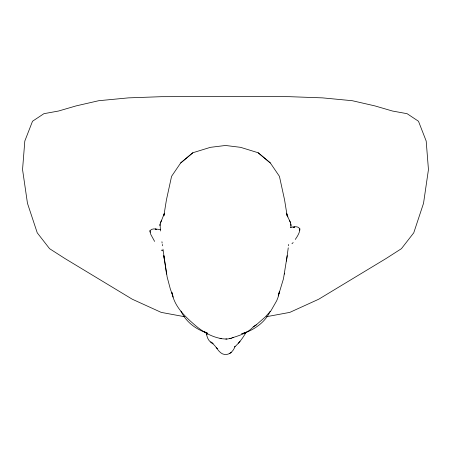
<?xml version="1.0" encoding="UTF-8"?>
<svg xmlns="http://www.w3.org/2000/svg" width="451" height="451" viewBox="0 0 451 451"><rect width="100%" height="100%" fill="white"/><g stroke="black" fill="none" stroke-linecap="round" stroke-linejoin="round"><path stroke-width="0.68" d="M160.483 230.974L160.06 224.175L164.412 213.199L163.843 215.866L166.425 199.917L171.572 176.33L180.659 162.974L192.859 152.748L210.403 147.336L225.5 145.476L240.597 147.336L258.141 152.748L270.341 162.974L279.428 176.33L284.575 199.917L287.157 215.866L286.588 213.199L287.8 216.931L287.507 216.204L290.653 222.986L290.957 227.687M295.275 239.43C300.834 231.572 303.044 224.525 290.45 227.372M299.808 230.264L299.915 228.73M159.919 225.697L160.06 224.175M279.113 292.665L278.278 295.918L283.465 278.78L287.191 255.655M286.458 261.135L288.245 247.813M288.516 245.784L288.702 244.436M284.429 274.135L284.587 273.171M279.485 291.369L278.064 297.237L276.739 300.659L271.006 310.671L265.081 317.149L256.264 324.855L253.265 326.845L256.264 324.855M270.234 311.308C265.216 322.031 254.843 329.45 243.816 333.25L246.652 332.145L244.978 333.092L245.874 332.41M161.588 220.195L160.347 222.986M246.139 332.116C243.202 337.652 239.284 342.675 234.706 346.954L234.96 346.526C233.37 351.667 228.099 356.346 222.506 353.872C217.827 351.611 216.311 346.058 212.021 343.149M154.608 241.409L150.82 234.492L149.963 230.715C152.275 227.462 157.241 229.627 160.59 229.48M238.455 343.2L240.05 341.311M253.355 326.778C247.965 332.799 239.847 335.409 232.35 337.754L233.595 337.421L229.886 338.605L231.526 338.154M291.955 243.732L293.173 242.559M180.659 162.974L192.859 152.748M229.627 353.511L231.335 352.423M230.585 338.413L226.605 339.129L220.003 338.566L221.294 338.577C211.401 336.914 202.144 331.451 194.68 324.861C184.645 316.258 174.278 306.252 171.955 292.637M293.618 227.377L294.678 227.062L293.015 227.541M241.956 333.734L245.756 332.601L241.73 333.774M266.524 316.692L289.813 312.38L318.722 299.216L386.05 258.536L401.429 248.681L413.753 232.823L423.534 203.294L428.45 169.553L426.184 141.028L418.477 121.24L407.095 113.686L392.426 111.019L374.871 105.895L352.293 100.714L322.55 97.873L289.587 96.689L257.363 96.491L161.413 96.689L128.45 97.873L98.707 100.714L76.129 105.895L58.574 111.019L43.905 113.686L32.523 121.24L24.816 141.028L22.55 169.553L27.466 203.294L37.247 232.823L49.571 248.681L64.95 258.536L132.278 299.216L161.187 312.38L184.476 316.692M225.821 338.966L226.876 338.915M156.311 229.362L155.2 229.04L156.266 229.356M207.674 333.374L204.207 331.806M206.056 332.669L207.748 333.357M205.493 332.438C194.99 328.706 185.682 321.371 180.964 311.134M161.244 250.096L162.89 250.846M206.062 332.725L207.201 333.3L205.143 332.077M210.764 341.852L213.109 343.628C208.819 341.959 206.857 337.489 206.378 333.188L206.502 333.841L206 332.55M258.141 152.748L270.341 162.974M211.119 342.185L211.778 342.822M216.384 347.467L217.359 348.646L217.128 348.358M206.175 332.72L207.127 334.343L206.09 332.511M290.653 222.986L289.412 220.195M172.801 295.879L170.337 289.006L167.158 277.072L162.941 249.161M171.955 292.609L173.145 297.119M166.571 274.135L163.809 255.655L164.542 261.135M161.937 241.736L162.118 243.083M162.298 244.436L162.484 245.784M290.94 224.175L291.081 225.697M149.963 230.715L150.07 232.248"/></g></svg>
